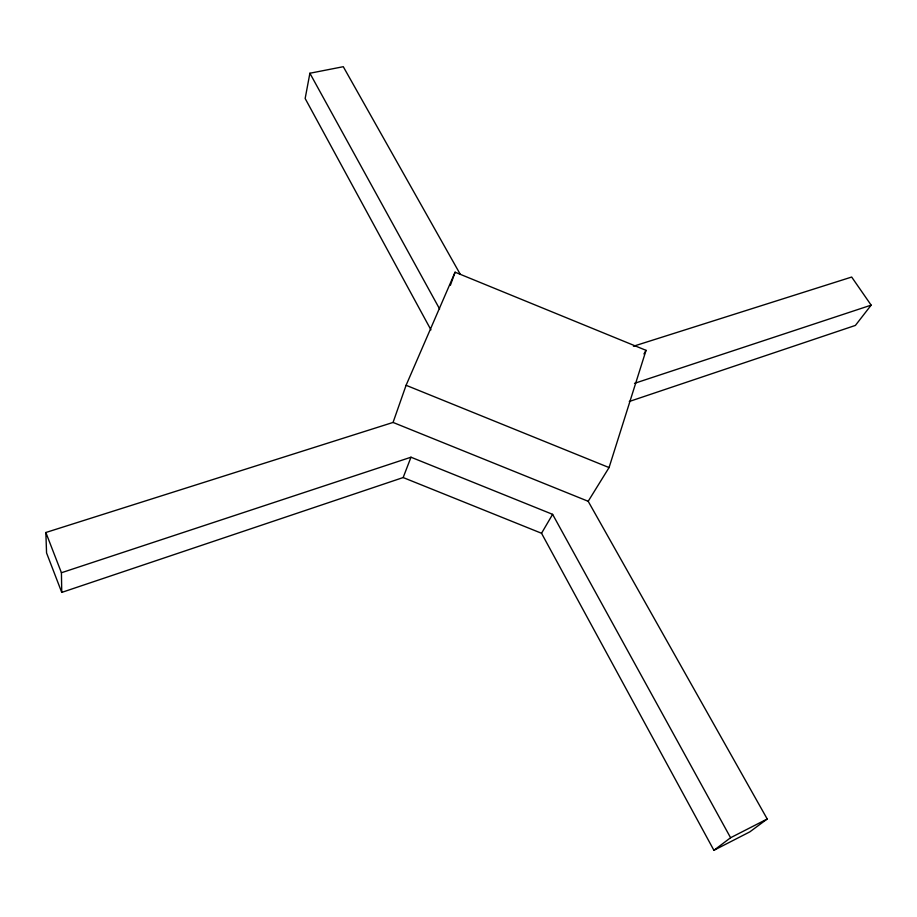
<?xml version="1.0" encoding="UTF-8"?>
<svg xmlns="http://www.w3.org/2000/svg" width="917" height="917" viewBox="0 0 917 917"><rect width="100%" height="100%" fill="white"/><g stroke="black" fill="none" stroke-linecap="round" stroke-linejoin="round"><path stroke-width="1.38" d="M460.242 274.24L343.29 66.7L309.889 73.245L305.155 98.509L430.944 329.868M588.187 501.29L609.06 467.567L646.049 350.34L455.096 272.2L406.093 385.289L393.061 422.439L45.85 532.502L46.561 552.951L61.748 592.405L403.159 477.551L541.534 533.27L713.907 850.3L749.842 831.857L767.22 818.996L588.187 501.29L393.061 422.439M450.385 285.29L455.096 272.2M403.159 477.551L410.988 457.216L552.619 514.345L730.585 837.737L713.907 850.3M643.94 353.951L646.049 350.34M541.534 533.27L552.619 514.345M633.418 346.248L851.675 277.049L871.15 305.143L855.401 325.42L629.303 401.486M730.585 837.737L767.22 818.996M61.748 592.405L61.428 572.747L410.988 457.216M634.495 383.352L871.15 305.143M406.093 385.289L609.06 467.567M309.889 73.245L439.598 308.949M45.85 532.502L61.428 572.747"/></g></svg>
